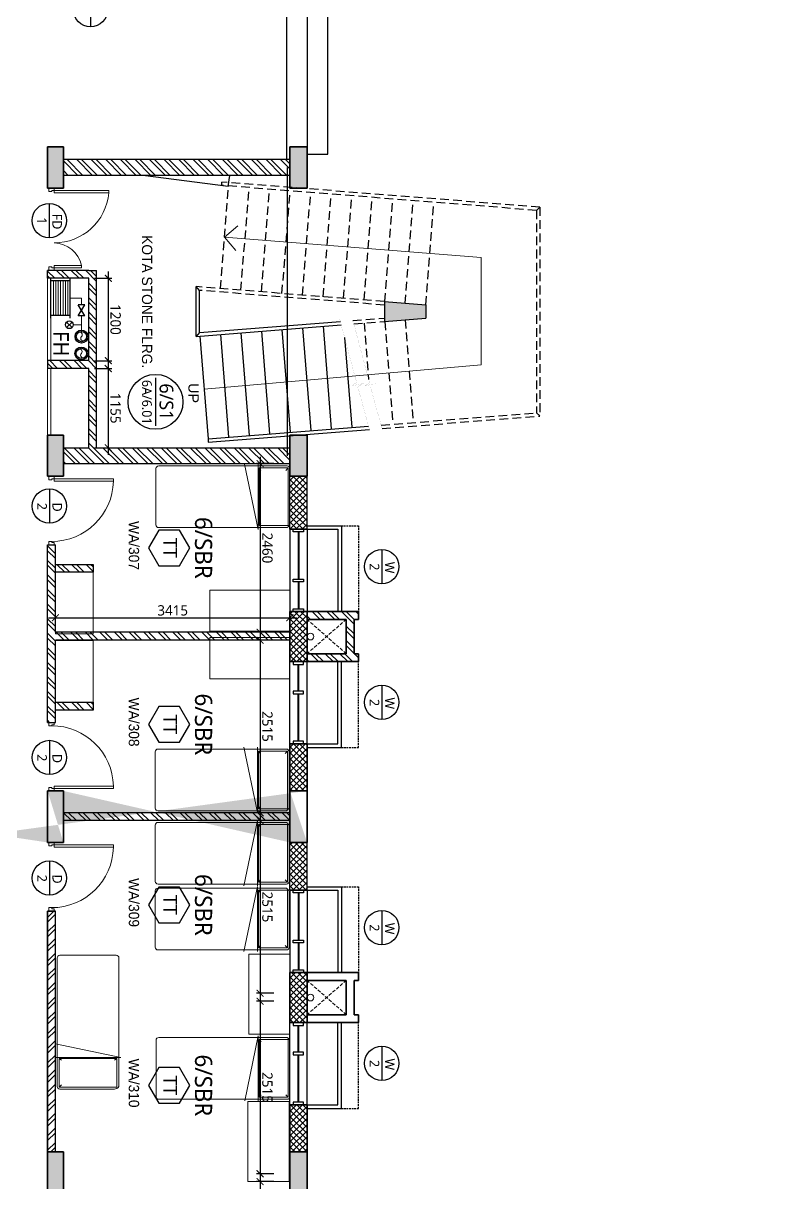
# Model space of a CAD drawing. Header units: millimetres. Extents: x -1127141 to 1597693, y -1835560 to -399335.
# Drawn here: x 1346928 to 1358036, y -528821 to -511925 of the extents above; entities that cross this region are included whole.
import ezdxf
from ezdxf.enums import TextEntityAlignment as Align

# ---------------------------------------------------------------- set-up
doc = ezdxf.new("R2010")
doc.units = ezdxf.units.MM
doc.header["$MEASUREMENT"] = 0
doc.header["$PDMODE"] = 67
for name, pattern in [('DASHED2', [0.375, 0.25, -0.125]), ('HIDDEN', [0.375, 0.25, -0.125]), ('HIDDEN2', [4.7625, 3.175, -1.5875])]:
    doc.linetypes.add(name, pattern=pattern)
for name, color, linetype in [('A-Anno Tags', 6, 'Continuous'), ('A-Elevation', 4, 'Continuous'), ('A-Steps', 3, 'Continuous'), ('A-Wall Patt', 8, 'Continuous'), ('A-Window', 4, 'Continuous'), ('Anno_Frames', 7, 'Continuous'), ('Anno_Labels', 7, 'Continuous'), ('COLUMN', 5, 'Continuous'), ('S-Conc Patt', 9, 'Continuous')]:
    doc.layers.add(name, color=color, linetype=linetype)
for name, color, linetype, lineweight in [('A-Door', 4, 'Continuous', 9), ('A-Wall Sec', 1, 'Continuous', 30), ('A-WIN', 5, 'Continuous', 25), ('column hatch', 12, 'Continuous', 5), ('E-CABLE TRAY', 32, 'Continuous', 18), ('frntr', 32, 'Continuous', 9), ('rwp', 231, 'Continuous', 5), ('S-Concrete', 40, 'Continuous', 30), ('shaft', 252, 'HIDDEN2', 5), ('STAIR', 3, 'Continuous', 9), ('text', 7, 'Continuous', 9), ('Wall HATCH', 8, 'Continuous', 15)]:
    doc.layers.add(name, color=color, linetype=linetype, lineweight=lineweight)
doc.styles.add('IIITD @ 100', font='trebuc.ttf', dxfattribs={"height": 210})
doc.styles.get("Standard").update_dxf_attribs({"font": 'trebuc.ttf'})
doc.dimstyles.new('IIITD_WD_M @ 100', dxfattribs={"dimscale": 100, "dimtxt": 1.5, "dimasz": 1, "dimexe": 0.5, "dimexo": 0.25, "dimgap": 0.3, "dimtad": 1, "dimdec": 0, "dimrnd": 5, "dimzin": 0, "dimdsep": 46, "dimtxsty": 'Standard', "dimblk": 'ARCHTICK', "dimcen": 0.2, "dimdle": 1, "dimclrd": 256, "dimclre": 256, "dimadec": 0, "dimazin": 0, "dimtfac": 1, "dimtdec": 0, "dimtofl": 0, "dimtmove": 0, "dimatfit": 0, "dimfxl": 2, "dimfxlon": 1, "dimtolj": 1, "dimtzin": 0, "dimlwd": -1, "dimlwe": -1, "dimarcsym": 0})
pattern_1 = [(315, (1445308.53, 119140.81), (106.066017, 106.066017), []), (315, (1445308.53, 119070.1), (106.066017, 106.066017), [])]
pattern_2 = [(315, (1445308.53, 119140.81), (44.194174, 44.194174), []), (45, (1445308.53, 119140.81), (-44.194174, 44.194174), [])]

# ---------------------------------------------------------------- blocks, each defined once
blk = doc.blocks.new('Col Hostel Boys')
at = {"layer": 'S-Conc Patt'}
h = blk.add_hatch(color=256, dxfattribs=at)
h.paths.add_polyline_path([(288406, -75967), (288856, -75967), (288856, -76217), (288406, -76217)])
h.paths.add_polyline_path([(288406, -75667), (288856, -75667), (288856, -75917), (288406, -75917)])
h.paths.add_polyline_path([(306515, -68895), (307251, -68752), (307298, -68997), (306562, -69140)])
h.paths.add_polyline_path([(290847, -72197), (290799, -71951), (291820, -71753), (291868, -71998)])
h.paths.add_polyline_path([(303510, -69735), (303462, -69490), (304483, -69291), (304531, -69537)])
h.paths.add_polyline_path([(300344, -70351), (300296, -70105), (301317, -69907), (301365, -70152)])
h.paths.add_polyline_path([(297178, -70966), (297131, -70721), (298152, -70522), (298199, -70768)])
h.paths.add_polyline_path([(294013, -71581), (293965, -71336), (294986, -71137), (295033, -71383)])
h.paths.add_polyline_path([(301924, -61578), (301877, -61333), (302897, -61134), (302945, -61380)])
h.paths.add_polyline_path([(298759, -62193), (298711, -61948), (299732, -61750), (299779, -61995)])
h.paths.add_polyline_path([(295592, -62807), (295545, -62561), (296566, -62363), (296613, -62608)])
h.paths.add_polyline_path([(286095, -64653), (286047, -64407), (287068, -64209), (287116, -64454)])
h.paths.add_polyline_path([(289261, -64038), (289213, -63792), (290234, -63594), (290282, -63839)])
h.paths.add_polyline_path([(292427, -63422), (292379, -63177), (293400, -62978), (293448, -63224)])
h.paths.add_polyline_path([(300549, -66714), (300593, -66940), (299857, -67083), (299813, -66857)])
h.paths.add_polyline_path([(300219, -65017), (300263, -65242), (299527, -65385), (299483, -65160)])
h.paths.add_polyline_path([(294217, -67945), (294261, -68171), (293525, -68314), (293481, -68088)])
h.paths.add_polyline_path([(293887, -66247), (293931, -66473), (293195, -66616), (293151, -66390)])
h.paths.add_polyline_path([(287865, -69180), (287909, -69405), (287173, -69549), (287129, -69323)])
h.paths.add_polyline_path([(287535, -67482), (287579, -67708), (286843, -67851), (286799, -67625)])
h.paths.add_polyline_path([(310825, -66438), (310682, -65702), (310927, -65654), (311071, -66390)])
h.paths.add_polyline_path([(283908, -75917), (283158, -75917), (283158, -75667), (283908, -75667)])
h.paths.add_polyline_path([(280813, -75917), (280063, -75917), (280063, -75667), (280813, -75667)])
h.paths.add_polyline_path([(277778, -75917), (277028, -75917), (277028, -75667), (277778, -75667)])
h.paths.add_polyline_path([(306738, -65512), (306149, -65626), (306193, -65852), (306782, -65738)])
h.paths.add_polyline_path([(310231, -63380), (310088, -62644), (310333, -62597), (310476, -63333)])
h.paths.add_polyline_path([(309492, -59577), (309348, -58841), (309594, -58793), (309737, -59530)])
h.paths.add_polyline_path([(305137, -59660), (305579, -59574), (305623, -59800), (305181, -59885)])
h.paths.add_polyline_path([(305728, -62122), (305642, -61680), (305868, -61636), (305953, -62078)])
h.paths.add_polyline_path([(307471, -59664), (307385, -59223), (307611, -59179), (307697, -59621)])
h.paths.add_polyline_path([(308253, -63688), (308167, -63247), (308393, -63203), (308479, -63645)])
h.paths.add_polyline_path([(308073, -61554), (307631, -61640), (307587, -61414), (308029, -61328)])
h.paths.add_polyline_path([(306254, -63622), (306340, -64064), (306114, -64108), (306028, -63666)])
h.paths.add_polyline_path([(281757, -62758), (281021, -62901), (280973, -62655), (281709, -62512)])
h.paths.add_polyline_path([(283927, -68418), (283813, -67829), (284038, -67785), (284153, -68374)])
h.paths.add_polyline_path([(283226, -70316), (282490, -70459), (282446, -70234), (283183, -70090)])
h.paths.add_polyline_path([(283807, -63867), (283070, -64010), (283023, -63765), (283759, -63622)])
h.paths.add_polyline_path([(289544, -77987), (289544, -78196), (289656, -78385), (289562, -78465), (289473, -78538), (289314, -78287), (289314, -77987)])
h.paths.add_polyline_path([(282843, -76217), (282243, -76217), (282243, -75967), (282843, -75967)])
h.paths.add_polyline_path([(277778, -76217), (277028, -76217), (277028, -75967), (277778, -75967)])
h.paths.add_polyline_path([(285498, -75967), (286098, -75967), (286098, -76217), (285498, -76217)])
h.paths.add_polyline_path([(280813, -76217), (280063, -76217), (280063, -75967), (280813, -75967)])
h.paths.add_polyline_path([(282896, -68618), (282160, -68761), (282112, -68516), (282849, -68373)])
h.paths.add_polyline_path([(283905, -73806), (283169, -73949), (283121, -73704), (283857, -73561)])
h.paths.add_polyline_path([(283524, -62414), (282788, -62557), (282740, -62312), (283476, -62169)])
h.paths.add_polyline_path([(278215, -63446), (277479, -63589), (277431, -63344), (278167, -63201)])
h.paths.add_polyline_path([(279358, -69306), (278621, -69449), (278574, -69204), (279310, -69061)])
h.paths.add_polyline_path([(288587, -72896), (287777, -73053), (287730, -72808), (288540, -72650)])
h.paths.add_polyline_path([(277278, -69455), (277278, -70103), (277028, -70103), (277028, -69503)])
h.paths.add_polyline_path([(299093, -103107), (298343, -103107), (298343, -102857), (299093, -102857)])
h.paths.add_polyline_path([(299093, -97827), (298343, -97827), (298343, -97597), (299093, -97597)])
h.paths.add_polyline_path([(299093, -94297), (298343, -94297), (298343, -94047), (299093, -94047)])
h.paths.add_polyline_path([(299093, -99557), (298343, -99557), (298343, -99327), (299093, -99327)])
h.paths.add_polyline_path([(293833, -103107), (293083, -103107), (293083, -102857), (293833, -102857)])
h.paths.add_polyline_path([(293833, -97827), (293083, -97827), (293083, -97597), (293833, -97597)])
h.paths.add_polyline_path([(293833, -94297), (293083, -94297), (293083, -94047), (293833, -94047)])
h.paths.add_polyline_path([(293833, -99557), (293083, -99557), (293083, -99327), (293833, -99327)])
h.paths.add_polyline_path([(288573, -97827), (287823, -97827), (287823, -97597), (288573, -97597)])
h.paths.add_polyline_path([(283728, -92027), (282978, -92027), (282978, -92277), (283728, -92277)])
h.paths.add_polyline_path([(280063, -92027), (280813, -92027), (280813, -92277), (280063, -92277)])
h.paths.add_polyline_path([(277028, -92027), (277778, -92027), (277778, -92277), (277028, -92277)])
h.paths.add_polyline_path([(308478, -94297), (307878, -94297), (307878, -94047), (308478, -94047)])
h.paths.add_polyline_path([(283803, -94047), (283053, -94047), (283053, -94297), (283803, -94297)])
h.paths.add_polyline_path([(288573, -94297), (287823, -94297), (287823, -94047), (288573, -94047)])
h.paths.add_polyline_path([(304278, -94297), (303678, -94297), (303678, -94047), (304278, -94047)])
h.paths.add_polyline_path([(307878, -97597), (308478, -97597), (308478, -97827), (307878, -97827)])
h.paths.add_polyline_path([(304278, -97827), (303678, -97827), (303678, -97597), (304278, -97597)])
h.paths.add_polyline_path([(285603, -104067), (284853, -104067), (284853, -103817), (285603, -103817)])
h.paths.add_polyline_path([(277278, -99577), (277278, -98827), (277028, -98827), (277028, -99577)])
h.paths.add_polyline_path([(280198, -99577), (279448, -99577), (279448, -99327), (280198, -99327)])
h.paths.add_polyline_path([(285603, -105547), (284853, -105547), (284853, -105297), (285603, -105297)])
h.paths.add_polyline_path([(283803, -105547), (283053, -105547), (283053, -105297), (283803, -105297)])
h.paths.add_polyline_path([(283803, -99577), (283053, -99577), (283053, -99327), (283803, -99327)])
h.paths.add_polyline_path([(283803, -97827), (283053, -97827), (283053, -97597), (283803, -97597)])
h.paths.add_polyline_path([(284853, -99927), (284853, -99327), (285083, -99327), (285083, -99927)])
h.paths.add_polyline_path([(306043, -99777), (306043, -99327), (306273, -99327), (306273, -99777)])
h.paths.add_polyline_path([(303758, -99327), (304208, -99327), (304208, -99557), (303758, -99557)])
h.paths.add_polyline_path([(306043, -103817), (306043, -103367), (306273, -103367), (306273, -103817)])
h.paths.add_polyline_path([(303863, -103817), (303863, -103367), (304093, -103367), (304093, -103817)])
h.paths.add_polyline_path([(306273, -101687), (305823, -101687), (305823, -101457), (306273, -101457)])
h.paths.add_polyline_path([(303863, -101797), (303863, -101347), (304093, -101347), (304093, -101797)])
h.paths.add_polyline_path([(308063, -99927), (308063, -99327), (308293, -99327), (308293, -99927)])
h.paths.add_polyline_path([(287809, -90239), (287720, -90165), (287517, -90386), (287517, -90686), (287747, -90686), (287747, -90477), (287893, -90318)])
h.paths.add_polyline_path([(288313, -104067), (288313, -103317), (288063, -103317), (288063, -104067)])
h.paths.add_polyline_path([(308043, -103817), (308043, -103217), (308293, -103217), (308293, -103817)])
h.paths.add_polyline_path([(277028, -91727), (277778, -91727), (277778, -91977), (277028, -91977)])
h.paths.add_polyline_path([(286098, -91977), (285498, -91977), (285498, -91727), (286098, -91727)])
h.paths.add_polyline_path([(282243, -81227), (282843, -81227), (282843, -81457), (282243, -81457)])
h.paths.add_polyline_path([(282843, -91977), (282243, -91977), (282243, -91727), (282843, -91727)])
h.paths.add_polyline_path([(282243, -86487), (282843, -86487), (282843, -86717), (282243, -86717)])
h.paths.add_polyline_path([(280813, -81457), (280213, -81457), (280213, -81227), (280813, -81227)])
h.paths.add_polyline_path([(280813, -86717), (280213, -86717), (280213, -86487), (280813, -86487)])
h.paths.add_polyline_path([(280063, -91727), (280813, -91727), (280813, -91977), (280063, -91977)])
h.paths.add_polyline_path([(280198, -105547), (279448, -105547), (279448, -105297), (280198, -105297)])
h.paths.add_polyline_path([(277278, -81042), (277278, -81642), (277028, -81642), (277028, -81042)])
h.paths.add_polyline_path([(277278, -86302), (277278, -86903), (277028, -86903), (277028, -86302)])
h.paths.add_polyline_path([(286098, -81042), (286098, -81642), (285848, -81642), (285848, -81042)])
h.paths.add_polyline_path([(286098, -86302), (286098, -86902), (285848, -86902), (285848, -86302)])
h.paths.add_polyline_path([(288293, -99327), (288293, -100077), (288063, -100077), (288063, -99327)])
edge = h.paths.add_edge_path()
edge.add_line((313813, -103107), (313063, -103107))
edge.add_line((313063, -102857), (313813, -102857))
edge.add_line((313063, -103107), (313063, -102857))
edge.add_line((313813, -97827), (313063, -97827))
edge.add_line((313063, -97597), (313813, -97597))
edge.add_line((313063, -97827), (313063, -97597))
edge.add_line((313813, -94297), (313063, -94297))
edge.add_line((313063, -94047), (313813, -94047))
edge.add_line((313063, -94297), (313063, -94047))
edge.add_line((313813, -99557), (313063, -99557))
edge.add_line((313063, -99327), (313813, -99327))
edge.add_line((313063, -99557), (313063, -99327))
h.paths.add_polyline_path([(324333, -97827), (323583, -97827), (323583, -97597), (324333, -97597)])
h.paths.add_polyline_path([(324333, -94297), (323583, -94297), (323583, -94047), (324333, -94047)])
h.paths.add_polyline_path([(324093, -99327), (324093, -100077), (323863, -100077), (323863, -99327)])
h.paths.add_polyline_path([(319073, -103107), (318323, -103107), (318323, -102857), (319073, -102857)])
h.paths.add_polyline_path([(319073, -97827), (318323, -97827), (318323, -97597), (319073, -97597)])
h.paths.add_polyline_path([(319073, -94297), (318323, -94297), (318323, -94047), (319073, -94047)])
h.paths.add_polyline_path([(319073, -99557), (318323, -99557), (318323, -99327), (319073, -99327)])
h.paths.add_polyline_path([(313813, -103107), (313063, -103107), (313063, -102857), (313813, -102857)], flags=17)
h.paths.add_polyline_path([(313813, -97827), (313063, -97827), (313063, -97597), (313813, -97597)], flags=17)
h.paths.add_polyline_path([(313813, -94297), (313063, -94297), (313063, -94047), (313813, -94047)], flags=17)
h.paths.add_polyline_path([(313813, -99557), (313063, -99557), (313063, -99327), (313813, -99327)], flags=17)
h.paths.add_polyline_path([(331498, -104902), (331498, -104302), (331248, -104302), (331248, -104902)])
h.paths.add_polyline_path([(331498, -94297), (330898, -94297), (330898, -94047), (331498, -94047)])
h.paths.add_polyline_path([(327298, -94297), (326698, -94297), (326698, -94047), (327298, -94047)])
h.paths.add_polyline_path([(331498, -97827), (330898, -97827), (330898, -97597), (331498, -97597)])
h.paths.add_polyline_path([(327298, -97827), (326698, -97827), (326698, -97597), (327298, -97597)])
h.paths.add_polyline_path([(331498, -100077), (331498, -99327), (331248, -99327), (331248, -100077)])
h.paths.add_polyline_path([(326548, -104902), (327298, -104902), (327298, -104652), (326548, -104652)])
h.paths.add_polyline_path([(327298, -100077), (327298, -99327), (327068, -99327), (327068, -100077)])
h.paths.add_polyline_path([(323843, -104902), (323843, -104152), (324093, -104152), (324093, -104902)])
at = {"layer": 'S-Concrete', "lineweight": 35}
for p, q in [((303678, -94297), (303678, -94047)), ((303678, -94047), (304278, -94047)), ((304278, -94047), (304278, -94297)), ((307878, -94297), (307878, -94047)), ((307878, -94047), (308478, -94047)), ((308478, -94047), (308478, -94297)), ((313063, -94297), (313063, -94047)), ((313063, -94047), (313813, -94047)), ((313813, -94047), (313813, -94297)), ((318323, -94297), (318323, -94047)), ((318323, -94047), (319073, -94047)), ((304278, -94297), (303678, -94297)), ((308478, -94297), (307878, -94297)), ((313813, -94297), (313063, -94297)), ((319073, -94297), (318323, -94297)), ((303678, -97827), (303678, -97597)), ((303678, -97597), (304278, -97597)), ((304278, -97597), (304278, -97827)), ((307878, -97827), (307878, -97597)), ((307878, -97597), (308478, -97597)), ((308478, -97597), (308478, -97827)), ((313063, -97827), (313063, -97597)), ((313063, -97597), (313813, -97597)), ((313813, -97597), (313813, -97827)), ((318323, -97827), (318323, -97597)), ((318323, -97597), (319073, -97597)), ((304278, -97827), (303678, -97827)), ((308478, -97827), (307878, -97827)), ((313813, -97827), (313063, -97827)), ((319073, -97827), (318323, -97827))]:
    blk.add_line(p, q, dxfattribs=at)
blk = doc.blocks.new('*U29')
at = {"layer": 'A-Anno Tags'}
blk.add_lwpolyline([(-250, 0), (250, 0)], dxfattribs=at)
blk.add_circle((0, 0), 250, dxfattribs=at)
at = {"layer": 'Anno_Frames', "color": 7}
for tag, rotation, p in [('ENTITY', 359.7608, (15, 185)), ('ENTITYNO', 0.1757, (4, -36))]:
    blk.add_attdef(tag, text='', height=140, rotation=rotation, dxfattribs=at).set_placement(p, align=Align.TOP_CENTER)
blk = doc.blocks.new('Door 1200')
at = {"layer": 'A-Door', "color": 5, "lineweight": 18}
for p, q in [((524084, 16182), (524084, 16132)), ((524084, 16182), (524159, 16182)), ((524084, 16132), (524124, 16132)), ((524124, 16147), (524124, 16132)), ((524159, 16147), (524124, 16147)), ((524159, 16182), (524159, 16147)), ((524159, 16147), (524557, 16147)), ((524159, 16112), (524159, 16147)), ((524159, 16112), (524557, 16112)), ((524557, 16147), (524557, 16112)), ((524159, 15052), (524159, 15017)), ((524159, 15052), (524958, 15052)), ((524958, 15017), (524958, 15052)), ((524084, 15032), (524124, 15032)), ((524084, 14982), (524084, 15032)), ((524084, 14982), (524159, 14982)), ((524124, 15017), (524124, 15032)), ((524159, 15017), (524124, 15017)), ((524159, 14982), (524159, 15017)), ((524159, 15017), (524958, 15017))]:
    blk.add_line(p, q, dxfattribs=at)
at = {"layer": 'A-Door', "lineweight": 18}
for centre, radius, start, end in [((524155, 16193), 411, 270.5695, 348.692), ((524157, 14978), 804, 5.3147, 89.8716)]:
    blk.add_arc(centre, radius, start, end, dxfattribs=at)
blk = doc.blocks.new('f h')
at = {"layer": 'A-WIN'}
for p, q in [((1011088, -78536), (1011088, -79120)), ((1011368, -78536), (1011368, -79120)), ((1010874, -78570), (1010972, -78570)), ((1010874, -78570), (1010972, -78734)), ((1010972, -78570), (1010874, -78734)), ((1010874, -78734), (1010972, -78734)), ((1011088, -78575), (1011368, -78575)), ((1011088, -79081), (1011368, -79081))]:
    blk.add_line(p, q, dxfattribs=at)
at = {"layer": 'A-WIN', "ltscale": 50}
for centre, radius in [((1010925, -78023), 93.8), ((1010925, -78023), 75), ((1010924, -78269), 93.8), ((1010924, -78269), 75)]:
    blk.add_circle(centre, radius, dxfattribs=at)
at = {"layer": 'A-WIN'}
blk.add_circle((1011100, -78441), 56.6, dxfattribs=at)
at = {"layer": 'Wall HATCH'}
for p, q in [((1010923, -78570), (1010923, -78344)), ((1010923, -78441), (1011044, -78441)), ((1011140, -78401), (1011060, -78481)), ((1011140, -78481), (1011060, -78401)), ((1010923, -78828), (1010923, -78734)), ((1011123, -78575), (1011123, -79081)), ((1011158, -78575), (1011158, -79081)), ((1011193, -78575), (1011193, -79081)), ((1011228, -78575), (1011228, -79081)), ((1011263, -78575), (1011263, -79081)), ((1011298, -78575), (1011298, -79081)), ((1011333, -78575), (1011333, -79081)), ((1011088, -78828), (1010923, -78828))]:
    blk.add_line(p, q, dxfattribs=at)
at = {"layer": 'Wall HATCH', "ltscale": 50}
for centre in [(1010899, -77997), (1010897, -78242)]:
    blk.add_arc(centre, 37.5, 314.6267, 134.6267, dxfattribs=at)
at = {"layer": 'Wall HATCH'}
for centre in [(1010952, -78050), (1010950, -78296)]:
    blk.add_arc(centre, 37.5, 134.6267, 314.6267, dxfattribs=at)
blk = doc.blocks.new('Starting Stair HOSTEL out')
at = {"layer": 'S-Conc Patt', "linetype": 'Continuous'}
blk.add_hatch(color=256, dxfattribs=at).paths.add_polyline_path([(926419, 139403), (926223, 139403), (926176, 138803), (926466, 138803)])
at = {"layer": 'A-Elevation', "linetype": 'HIDDEN2', "ltscale": 40}
for p, q in [((924800, 141067), (924433, 136435)), ((924847, 141017), (924483, 136431)), ((924800, 141067), (927843, 141067)), ((924847, 141017), (924800, 141067)), ((924847, 141017), (927797, 141017)), ((927797, 141017), (927842, 141067)), ((927975, 138753), (927797, 141017)), ((928024, 138766), (927843, 141067)), ((926176, 138803), (925958, 136059)), ((926226, 138803), (926012, 136109)), ((926452, 138342), (926416, 138803)), ((926501, 138355), (926466, 138803)), ((924483, 136431), (924433, 136435))]:
    blk.add_line(p, q, dxfattribs=at)
at = {"layer": 'A-Elevation'}
for p, q in [((928173, 136232), (927989, 138570)), ((928223, 136236), (928038, 138584)), ((926628, 136109), (926467, 138160)), ((926682, 136059), (926516, 138173)), ((928173, 136232), (928223, 136236)), ((926012, 136109), (925958, 136059)), ((926682, 136059), (925958, 136059)), ((926628, 136109), (926012, 136109)), ((926628, 136109), (926682, 136059))]:
    blk.add_line(p, q, dxfattribs=at)
at = {"layer": 'A-Steps', "linetype": 'DASHED2', "ltscale": 500}
for p, q in [((926223, 139403), (924728, 139521)), ((926200, 139104), (924704, 139222)), ((926441, 139104), (927936, 139222)), ((926176, 138805), (924681, 138923)), ((926465, 138805), (927960, 138923)), ((926152, 138506), (924657, 138624)), ((926488, 138506), (927312, 138571)), ((926128, 138207), (924633, 138325)), ((926105, 137908), (924609, 138026)), ((926081, 137609), (924586, 137727)), ((926057, 137309), (924562, 137428)), ((926034, 137010), (924538, 137129)), ((926010, 136711), (924515, 136830)), ((925986, 136412), (924491, 136531))]:
    blk.add_line(p, q, dxfattribs=at)
at = {"layer": 'A-Steps'}
for p, q in [((926698, 138221), (928007, 138325)), ((926536, 137908), (928031, 138026)), ((926560, 137609), (928055, 137727)), ((926583, 137309), (928079, 137428)), ((926607, 137010), (928102, 137129)), ((926631, 136711), (928126, 136830)), ((926654, 136412), (928150, 136531)), ((926678, 136113), (928173, 136232))]:
    blk.add_line(p, q, dxfattribs=at)
at = {"layer": 'S-Concrete', "linetype": 'Continuous'}
for p, q in [((926176, 138803), (926223, 139403)), ((926223, 139403), (926419, 139403)), ((926466, 138803), (926419, 139403)), ((926176, 138803), (926466, 138803))]:
    blk.add_line(p, q, dxfattribs=at)
at = {"layer": 'STAIR', "color": 5, "const_width": 1}
for points in [[(926431, 138337), (927356, 138583), (927405, 138511), (927368, 138681), (927422, 138600), (928058, 138775)], [(926431, 138150), (927356, 138396), (927405, 138325), (927368, 138495), (927422, 138414), (928058, 138589)]]:
    blk.add_lwpolyline(points, dxfattribs=at)
at = {"layer": 'text'}
for p, q in [((925535, 140210), (925239, 136472)), ((927098, 140210), (925535, 140210)), ((927450, 136174), (927098, 140210)), ((925239, 136472), (925073, 136666)), ((925239, 136472), (925433, 136637))]:
    blk.add_line(p, q, dxfattribs=at)
at = {"layer": 'text', "linetype": 'Continuous', "insert": (927363, 136096), "char_height": 150, "width": 495.15, "attachment_point": 1}
blk.add_mtext('{\\fArial|b0|i0|c0|p34;UP}', dxfattribs=at)
blk = doc.blocks.new('ABL_Door_S - 1000 x 2100-11-3 Second Floor Lvl')
at = {"layer": 'A-Door', "color": 5}
for p, q in [((-500, 38), (-450, 38)), ((-500, -38), (-500, 38)), ((-450, 38), (-450, -3)), ((450, 38), (450, -3)), ((500, 38), (450, 38)), ((500, -38), (500, 38)), ((-500, -38), (-465, -38)), ((-465, -3), (-450, -3)), ((-465, -38), (-465, -3)), ((-430, -38), (-465, -38)), ((465, -3), (450, -3)), ((465, -38), (465, -3)), ((500, -38), (465, -38))]:
    blk.add_line(p, q, dxfattribs=at)
at = {"layer": 'A-Door', "color": 5, "lineweight": 18}
for p, q in [((-465, -38), (-465, -903)), ((-430, -38), (-430, -903)), ((-430, -903), (-465, -903))]:
    blk.add_line(p, q, dxfattribs=at)
at = {"layer": 'A-Door'}
blk.add_arc((-450, -2), 900, 271.2981, 359.9894, dxfattribs=at)
blk = doc.blocks.new('Room Tag with Finish')
blk.add_lwpolyline([(0, 0), (-2.6, -1.5), (-2.6, -4.5), (0, -6), (2.6, -4.5), (2.6, -1.5)], close=True)
at = {"layer": 'Anno_Frames'}
blk.add_attdef('ROOM_NAME', text='', height=2.5, dxfattribs=at).set_placement((0, 0), align=Align.BOTTOM_CENTER)
blk.add_attdef('FF', text='', height=2, dxfattribs=at).set_placement((0, -1.85), align=Align.TOP_CENTER)
blk = doc.blocks.new('W 1200')
at = {"layer": 'A-Window', "linetype": 'HIDDEN', "ltscale": 100}
for p, q in [((552588, 7900), (552588, 9150)), ((552838, 7900), (552588, 7900))]:
    blk.add_line(p, q, dxfattribs=at)
at = {"layer": 'A-Window', "color": 2, "lineweight": 40}
for p, q in [((553463, 8720), (553463, 9110)), ((553463, 7990), (553463, 8680))]:
    blk.add_line(p, q, dxfattribs=at)
at = {"layer": 'A-Window', "color": 5}
for points in [[(553338, 7900), (552838, 7900), (552838, 9150)], [(553338, 7950), (552888, 7950), (552888, 9150)]]:
    blk.add_lwpolyline(points, dxfattribs=at)
at = {"layer": 'A-Window'}
for points in [[(553338, 7950), (553338, 9150)], [(553588, 7950), (553588, 9150)], [(553388, 8680), (553388, 8720), (553538, 8720), (553538, 8680), (553388, 8680)]]:
    blk.add_lwpolyline(points, dxfattribs=at)
for points in [[(553388, 9150), (553538, 9150), (553538, 9110), (553388, 9110)], [(553388, 7990), (553538, 7990), (553538, 7950), (553388, 7950)]]:
    blk.add_lwpolyline(points, close=True, dxfattribs=at)
blk = doc.blocks.new('Door Tag')
blk.add_line((-3.5, 0), (3.5, 0))
blk.add_circle((0, 0), 4)
blk.add_attdef('DW_NAME', text='', height=2).set_placement((0, 0), align=Align.BOTTOM_CENTER)
blk.add_attdef('SHEET_NO', text='', height=1.4).set_placement((0.05, -0.54), align=Align.TOP_CENTER)
blk = doc.blocks.new('_ArchTick')
at = {"color": 0, "linetype": 'ByBlock', "const_width": 0.15}
blk.add_lwpolyline([(-0.5, -0.5), (0.5, 0.5)], dxfattribs=at)
blk = doc.blocks.new('*D236')
at = {"layer": 'A-Anno Tags', "transparency": 16777216}
for p, q in [((464570, -164592), (464570, -164842)), ((467027, -164592), (467027, -164842)), ((464470, -164792), (467127, -164792))]:
    blk.add_line(p, q, dxfattribs=at)
at = {"layer": 'Defpoints', "color": 0, "transparency": 16777216}
for p in [(464570, -164358), (467027, -164358), (467027, -164792)]:
    blk.add_point(p, dxfattribs=at)
at = {"layer": 'A-Anno Tags', "transparency": 16777216, "xscale": 100, "yscale": 100, "zscale": 100, "rotation": 180}
blk.add_blockref('_ArchTick', (464570, -164792), dxfattribs=at)
at = {"layer": 'A-Anno Tags', "transparency": 16777216, "xscale": 100, "yscale": 100, "zscale": 100}
blk.add_blockref('_ArchTick', (467027, -164792), dxfattribs=at)
at = {"layer": 'A-Anno Tags', "color": 0, "transparency": 16777216, "insert": (465799, -164686), "char_height": 150, "attachment_point": 5}
blk.add_mtext('\\A1;2460', dxfattribs=at)
blk = doc.blocks.new('*D237')
at = {"layer": 'A-Anno Tags', "transparency": 16777216}
for p, q in [((467142, -164592), (467142, -164842)), ((469657, -164592), (469657, -164842)), ((467042, -164792), (469757, -164792))]:
    blk.add_line(p, q, dxfattribs=at)
at = {"layer": 'Defpoints', "color": 0, "transparency": 16777216}
for p in [(467142, -164358), (469657, -164358), (469657, -164792)]:
    blk.add_point(p, dxfattribs=at)
at = {"layer": 'A-Anno Tags', "transparency": 16777216, "xscale": 100, "yscale": 100, "zscale": 100, "rotation": 180}
blk.add_blockref('_ArchTick', (467142, -164792), dxfattribs=at)
at = {"layer": 'A-Anno Tags', "transparency": 16777216, "xscale": 100, "yscale": 100, "zscale": 100}
blk.add_blockref('_ArchTick', (469657, -164792), dxfattribs=at)
at = {"layer": 'A-Anno Tags', "color": 0, "transparency": 16777216, "insert": (468400, -164686), "char_height": 150, "attachment_point": 5}
blk.add_mtext('\\A1;2515', dxfattribs=at)
blk = doc.blocks.new('*D238')
at = {"layer": 'A-Anno Tags', "transparency": 16777216}
for p, q in [((469772, -164592), (469772, -164842)), ((472287, -164592), (472287, -164842)), ((469672, -164792), (472387, -164792))]:
    blk.add_line(p, q, dxfattribs=at)
at = {"layer": 'Defpoints', "color": 0, "transparency": 16777216}
for p in [(469772, -164358), (472287, -164358), (472287, -164792)]:
    blk.add_point(p, dxfattribs=at)
at = {"layer": 'A-Anno Tags', "transparency": 16777216, "xscale": 100, "yscale": 100, "zscale": 100, "rotation": 180}
blk.add_blockref('_ArchTick', (469772, -164792), dxfattribs=at)
at = {"layer": 'A-Anno Tags', "transparency": 16777216, "xscale": 100, "yscale": 100, "zscale": 100}
blk.add_blockref('_ArchTick', (472287, -164792), dxfattribs=at)
at = {"layer": 'A-Anno Tags', "color": 0, "transparency": 16777216, "insert": (471030, -164686), "char_height": 150, "attachment_point": 5}
blk.add_mtext('\\A1;2515', dxfattribs=at)
blk = doc.blocks.new('*D239')
at = {"layer": 'A-Anno Tags', "transparency": 16777216}
for p, q in [((472402, -164592), (472402, -164842)), ((474917, -164592), (474917, -164842)), ((472302, -164792), (475017, -164792))]:
    blk.add_line(p, q, dxfattribs=at)
at = {"layer": 'Defpoints', "color": 0, "transparency": 16777216}
for p in [(472402, -164358), (474917, -164358), (474917, -164792)]:
    blk.add_point(p, dxfattribs=at)
at = {"layer": 'A-Anno Tags', "transparency": 16777216, "xscale": 100, "yscale": 100, "zscale": 100, "rotation": 180}
blk.add_blockref('_ArchTick', (472402, -164792), dxfattribs=at)
at = {"layer": 'A-Anno Tags', "transparency": 16777216, "xscale": 100, "yscale": 100, "zscale": 100}
blk.add_blockref('_ArchTick', (474917, -164792), dxfattribs=at)
at = {"layer": 'A-Anno Tags', "color": 0, "transparency": 16777216, "insert": (473660, -164686), "char_height": 150, "attachment_point": 5}
blk.add_mtext('\\A1;2515', dxfattribs=at)
blk = doc.blocks.new('*D240')
at = {"layer": 'A-Anno Tags', "transparency": 16777216}
for p, q in [((475032, -164592), (475032, -164842)), ((477547, -164592), (477547, -164842)), ((474932, -164792), (477647, -164792))]:
    blk.add_line(p, q, dxfattribs=at)
at = {"layer": 'Defpoints', "color": 0, "transparency": 16777216}
for p in [(475032, -164358), (477547, -164358), (477547, -164792)]:
    blk.add_point(p, dxfattribs=at)
at = {"layer": 'A-Anno Tags', "transparency": 16777216, "xscale": 100, "yscale": 100, "zscale": 100, "rotation": 180}
blk.add_blockref('_ArchTick', (475032, -164792), dxfattribs=at)
at = {"layer": 'A-Anno Tags', "transparency": 16777216, "xscale": 100, "yscale": 100, "zscale": 100}
blk.add_blockref('_ArchTick', (477547, -164792), dxfattribs=at)
at = {"layer": 'A-Anno Tags', "color": 0, "transparency": 16777216, "insert": (476290, -164686), "char_height": 150, "attachment_point": 5}
blk.add_mtext('\\A1;2515', dxfattribs=at)
blk = doc.blocks.new('*D242')
at = {"layer": 'A-Anno Tags', "transparency": 16777216}
for p, q in [((467002, -164358), (466765, -164358)), ((466815, -167873), (466815, -164258)), ((467002, -167773), (466765, -167773))]:
    blk.add_line(p, q, dxfattribs=at)
at = {"layer": 'Defpoints', "color": 0, "transparency": 16777216}
for p in [(466815, -164358), (467027, -164358), (467027, -167773)]:
    blk.add_point(p, dxfattribs=at)
at = {"layer": 'A-Anno Tags', "transparency": 16777216, "xscale": 100, "yscale": 100, "zscale": 100}
for p, rotation in [((466815, -164358), 89.99999999999999), ((466815, -167773), 270)]:
    blk.add_blockref('_ArchTick', p, dxfattribs=dict(at, rotation=rotation))
at = {"layer": 'A-Anno Tags', "color": 0, "transparency": 16777216, "insert": (466709, -166065), "char_height": 150, "attachment_point": 5, "rotation": 90}
blk.add_mtext('\\A1;3415', dxfattribs=at)
blk = doc.blocks.new('*D243')
at = {"layer": 'A-Anno Tags', "transparency": 16777216}
for p, q in [((461770, -167003), (463170, -167003)), ((461870, -167203), (461870, -166953)), ((463070, -167203), (463070, -166953))]:
    blk.add_line(p, q, dxfattribs=at)
at = {"layer": 'Defpoints', "color": 0, "transparency": 16777216}
for p in [(463070, -167003), (461870, -167288), (463070, -167288)]:
    blk.add_point(p, dxfattribs=at)
at = {"layer": 'A-Anno Tags', "transparency": 16777216, "xscale": 100, "yscale": 100, "zscale": 100, "rotation": 180}
blk.add_blockref('_ArchTick', (461870, -167003), dxfattribs=at)
at = {"layer": 'A-Anno Tags', "transparency": 16777216, "xscale": 100, "yscale": 100, "zscale": 100}
blk.add_blockref('_ArchTick', (463070, -167003), dxfattribs=at)
at = {"layer": 'A-Anno Tags', "color": 0, "transparency": 16777216, "insert": (462470, -166897), "char_height": 150, "attachment_point": 5}
blk.add_mtext('\\A1;1200', dxfattribs=at)
blk = doc.blocks.new('*D244')
at = {"layer": 'A-Anno Tags', "transparency": 16777216}
for p, q in [((463085, -167003), (464440, -167003)), ((463185, -167203), (463185, -166953)), ((464340, -167203), (464340, -166953))]:
    blk.add_line(p, q, dxfattribs=at)
at = {"layer": 'Defpoints', "color": 0, "transparency": 16777216}
for p in [(464340, -167003), (463185, -167288), (464340, -167288)]:
    blk.add_point(p, dxfattribs=at)
at = {"layer": 'A-Anno Tags', "transparency": 16777216, "xscale": 100, "yscale": 100, "zscale": 100, "rotation": 180}
blk.add_blockref('_ArchTick', (463185, -167003), dxfattribs=at)
at = {"layer": 'A-Anno Tags', "transparency": 16777216, "xscale": 100, "yscale": 100, "zscale": 100}
blk.add_blockref('_ArchTick', (464340, -167003), dxfattribs=at)
at = {"layer": 'A-Anno Tags', "color": 0, "transparency": 16777216, "insert": (463762, -166897), "char_height": 150, "attachment_point": 5}
blk.add_mtext('\\A1;1155', dxfattribs=at)
blk = doc.blocks.new('bed')
at = {"layer": 'frntr'}
for p, q in [((268673, -306927), (268673, -308179)), ((269533, -306887), (268713, -306887)), ((269573, -308377), (269573, -306927)), ((269598, -308377), (268648, -308179)), ((268673, -308179), (268673, -308377)), ((268648, -308377), (269448, -308377)), ((268673, -308377), (268673, -308797)), ((269543, -308391), (268703, -308391)), ((268703, -308391), (268703, -308811)), ((268703, -308391), (268738, -308417)), ((269598, -308377), (269448, -308377)), ((269543, -308391), (269508, -308417)), ((269543, -308811), (269543, -308391)), ((269573, -308797), (269573, -308377)), ((268703, -308811), (268738, -308777)), ((268703, -308811), (269543, -308811)), ((268713, -308837), (269510, -308837))]:
    blk.add_line(p, q, dxfattribs=at)
for centre, radius, start, end in [((268713, -306927), 40, 90, 180), ((269533, -306927), 40, 0, 90), ((268713, -308797), 40, 180, 270), ((269506, -308762), 75.2, 267.3338, 332.1559)]:
    blk.add_arc(centre, radius, start, end, dxfattribs=at)
blk = doc.blocks.new('wardrobe')
at = {"layer": 'frntr'}
for p, q in [((266249, -309334), (266799, -309334)), ((266249, -310234), (266249, -309334)), ((266799, -310234), (266799, -309334)), ((266799, -309334), (266799, -310234)), ((266799, -310234), (266249, -310234))]:
    blk.add_line(p, q, dxfattribs=at)
blk = doc.blocks.new('table')
at = {"layer": 'frntr'}
for p, q in [((268968, -309087), (269568, -309087)), ((268968, -309087), (268968, -310253)), ((269568, -310255), (269568, -309087)), ((268968, -310253), (269568, -310253))]:
    blk.add_line(p, q, dxfattribs=at)
blk = doc.blocks.new('aaa')
at = {"layer": 'frntr', "rotation": 90}
blk.add_blockref('wardrobe', (-40627, -573636), dxfattribs=at)
at = {"layer": 'frntr'}
for name, p in [('bed', (-1515, -1414)), ('table', (0, 0))]:
    blk.add_blockref(name, p, dxfattribs=at)
blk = doc.blocks.new('bbbb')
at = {"layer": 'frntr', "rotation": 90}
blk.add_blockref('wardrobe', (-39613, -573636), dxfattribs=at)
at = {"layer": 'frntr'}
for name, p in [('bed', (2630, -1404)), ('table', (710, 0))]:
    blk.add_blockref(name, p, dxfattribs=at)
blk = doc.blocks.new('half leg')
at = {"layer": 'A-Anno Tags'}
for base, p1, p2, picture, middle in [((467027.29351, -164792.37371), (464569.7935, -164357.69008), (467027.29351, -164357.69008), '*D236', (465798.5435, -164685.80805)), ((469657.3, -164792.4), (467142.3, -164357.7), (469657.3, -164357.7), '*D237', (468399.8, -164686.1)), ((472287.3, -164792.4), (469772.3, -164357.7), (472287.3, -164357.7), '*D238', (471029.8, -164686.1)), ((474917.3, -164792.4), (472402.3, -164357.7), (474917.3, -164357.7), '*D239', (473659.8, -164686.1)), ((477547.3, -164792.4), (475032.3, -164357.7), (477547.3, -164357.7), '*D240', (476289.8, -164686.1)), ((463069.8, -167003.4), (461869.8, -167287.6), (463069.8, -167287.6), '*D243', (462469.8, -166897.1)), ((464339.8, -167003.4), (463184.8, -167287.6), (464339.8, -167287.6), '*D244', (463762.3, -166897.4))]:
    dim = blk.add_linear_dim(base=base, p1=p1, p2=p2, dimstyle='IIITD_WD_M @ 100', dxfattribs=at)
    dim.commit()
    dim.dimension.update_dxf_attribs({"geometry": picture, "text_midpoint": middle})
dim = blk.add_linear_dim(base=(466815.1, -164357.7), p1=(467027.3, -167772.6), p2=(467027.3, -164357.7), angle=90, dimstyle='IIITD_WD_M @ 100', dxfattribs=at)
dim.commit()
dim.dimension.update_dxf_attribs({"geometry": '*D242', "text_midpoint": (466708.7, -166065.1)})

msp = doc.modelspace()

# ---------------------------------------------------------------- hatches: boundary and pattern name
at = {"layer": 'A-Wall Patt'}
h = msp.add_hatch(dxfattribs=at)
h.set_pattern_fill('ANSI32', color=256, scale=400, style=0)
h.set_pattern_definition(pattern_1)
h.paths.add_polyline_path([(1350812.6, -514141.7), (1350812.6, -513911.7), (1347512.6, -513911.7), (1347512.6, -514141.7)])
h = msp.add_hatch(dxfattribs=at)
h.set_pattern_fill('ANSI32', color=256, scale=400, style=0)
h.set_pattern_definition(pattern_1)
h.paths.add_polyline_path([(1347997.6, -518111.7), (1347997.6, -515526.7), (1347882.6, -515526.7), (1347282.6, -515526.7), (1347282.6, -515641.7), (1347882.6, -515641.7), (1347882.6, -516841.7), (1347282.6, -516841.7), (1347282.6, -516956.7), (1347882.6, -516956.7), (1347882.6, -518111.7)])
h.paths.add_polyline_path([(1350812.6, -518341.7), (1350812.6, -518111.7), (1347512.6, -518111.7), (1347512.6, -518341.7)])
h.paths.add_polyline_path([(1350812.5, -518526.7), (1350812.6, -518526.7), (1350812.6, -518456.7), (1350812.5, -518456.7)])
h = msp.add_hatch(dxfattribs=at)
h.set_pattern_fill('ANSI32', color=256, scale=400, style=0)
h.set_pattern_definition([(315, (1445109.93, -290048.31), (106.06602, 106.06602), []), (315, (1445109.93, -290119.02), (106.06602, 106.06602), [])])
h.paths.add_polyline_path([(1350812.5, -518341.7), (1350812.5, -518456.7), (1350812.6, -518456.7), (1350812.6, -518341.7)])
h.paths.add_polyline_path([(1350812.5, -523256.7), (1350812.5, -523429.2), (1350812.6, -523429.2), (1350812.6, -523256.7)])
h.paths.add_polyline_path([(1351632.5, -520611.7), (1351632.5, -521111.7), (1351062.5, -521111.7), (1351062.5, -520611.7)], flags=16)
h.paths.add_polyline_path([(1347282.6, -522111.7), (1347397.6, -522111.7), (1347397.6, -519526.7), (1347282.6, -519526.7)])
h.paths.add_polyline_path([(1350812.5, -520914.2), (1350812.5, -520799.2), (1347397.6, -520799.2), (1347397.6, -520914.2)])
h.paths.add_polyline_path([(1351062.5, -520496.7), (1351062.5, -521226.7), (1351812.5, -521226.7), (1351812.5, -521111.7), (1351747.5, -521111.7), (1351747.5, -520611.7), (1351812.5, -520611.7), (1351812.5, -520496.7)])
h = msp.add_hatch(dxfattribs=at)
h.set_pattern_fill('ANSI37', color=256, scale=500, style=0)
h.set_pattern_definition(pattern_2)
h.paths.add_polyline_path([(1351062.5, -519296.7), (1351062.6, -518526.7), (1350812.6, -518526.7), (1350812.5, -519296.7)])
h.paths.add_polyline_path([(1351062.5, -521226.7), (1351062.5, -520496.7), (1350812.5, -520496.7), (1350812.5, -521226.7)])
h.paths.add_polyline_path([(1351062.5, -523111.7), (1351062.5, -522426.7), (1350812.5, -522426.7), (1350812.6, -523111.7)])
h.paths.add_polyline_path([(1351062.5, -524556.7), (1351062.5, -523861.7), (1350812.5, -523861.7), (1350812.5, -524556.7)])
h.paths.add_polyline_path([(1351062.5, -526486.7), (1351062.5, -525756.7), (1350812.5, -525756.7), (1350812.5, -526486.7)])
h = msp.add_hatch(dxfattribs=at)
h.set_pattern_fill('ANSI32', color=256, scale=400, angle=-90, style=0)
h.set_pattern_definition([(315, (1670383.1, 776712.75), (106.066017, 106.066017), []), (315, (1670383.1, 776642.04), (106.066017, 106.066017), [])])
h.paths.add_polyline_path([(1347947.3, -519924.6), (1347947.3, -519809.6), (1347397.6, -519809.6), (1347397.6, -519924.6)])
h = msp.add_hatch(dxfattribs=at)
h.set_pattern_fill('ANSI32', color=256, scale=400, angle=-90, style=0)
h.set_pattern_definition([(315, (1670383.1, 774703.55), (106.066017, 106.066017), []), (315, (1670383.1, 774632.84), (106.066017, 106.066017), [])])
h.paths.add_polyline_path([(1347947.3, -521933.8), (1347947.3, -521818.8), (1347397.6, -521818.8), (1347397.6, -521933.8)])
h = msp.add_hatch(dxfattribs=at)
h.set_pattern_fill('ANSI32', color=256, scale=400, style=0)
h.set_pattern_definition([(315, (1445109.93, -290026.43), (106.06602, 106.06602), []), (315, (1445109.93, -290097.14), (106.06602, 106.06602), [])])
h.paths.add_polyline_path([(1350812.6, -523544.2), (1350812.6, -523429.2), (1347512.6, -523429.2), (1347512.6, -523544.2)])
h.paths.add_polyline_path([(1350812.6, -523186.7), (1350812.5, -523186.7), (1350812.5, -523256.7), (1350812.6, -523256.7)])
h.paths.add_polyline_path([(1350812.5, -523786.7), (1350812.6, -523786.7), (1350812.6, -523716.7), (1350812.5, -523716.7)])
h = msp.add_hatch(dxfattribs=at)
h.set_pattern_fill('ANSI32', color=256, scale=400, style=0)
h.set_pattern_definition([(45, (1670383.1, 776712.75), (-106.066017, 106.066017), []), (45, (1670453.82, 776712.75), (-106.066017, 106.066017), [])])
h.paths.add_polyline_path([(1347397.6, -524861.7), (1347282.6, -524861.7), (1347282.6, -528371.7), (1347397.6, -528371.7)])
h.paths.add_polyline_path([(1347397.6, -529121.7), (1347397.6, -532631.7), (1347282.6, -532631.7), (1347282.6, -529121.7)])
h = msp.add_hatch(dxfattribs=at)
h.set_pattern_fill('ANSI37', color=256, scale=500, style=0)
h.set_pattern_definition(pattern_2)
h.paths.add_polyline_path([(1351062.6, -540946.7), (1351062.6, -537346.7), (1350812.6, -537346.7), (1350812.6, -540946.7)])
h.paths.add_polyline_path([(1351062.6, -533631.7), (1351062.6, -532946.7), (1350812.6, -532946.7), (1350812.6, -533631.7)])
h.paths.add_polyline_path([(1351062.5, -528371.7), (1351062.5, -527686.7), (1350812.5, -527686.7), (1350812.5, -528371.7)])
h.paths.add_polyline_path([(1351062.5, -529816.7), (1351062.5, -529121.7), (1350812.5, -529121.7), (1350812.5, -529816.7)])
h.paths.add_polyline_path([(1351062.5, -531746.7), (1351062.5, -531016.7), (1350812.5, -531016.7), (1350812.5, -531746.7)])

# ---------------------------------------------------------------- linework, layer by layer
at = {"layer": 'A-Door'}
for p, q in [((1347282.6, -515641.7), (1347282.6, -516841.7)), ((1347332.6, -515641.7), (1347332.6, -516841.7)), ((1347282.6, -516956.7), (1347282.6, -517926.7)), ((1347332.6, -516956.7), (1347332.6, -517926.7))]:
    msp.add_line(p, q, dxfattribs=at)
at = {"layer": 'A-Steps'}
for p, q in [((1350767.6, -513911.7), (1350767.6, -511543.6)), ((1351067.6, -513833.6), (1351067.6, -511766.7)), ((1351367.6, -513833.6), (1351367.6, -511766.7)), ((1351067.6, -513833.6), (1351367.6, -513833.6))]:
    msp.add_line(p, q, dxfattribs=at)
at = {"layer": 'A-Wall Sec'}
for p, q in [((1350812.6, -513911.7), (1347510.1, -513911.7)), ((1350812.6, -514141.7), (1347512.6, -514141.7)), ((1350815.1, -514141.7), (1350815, -514141.7)), ((1347882.6, -515526.7), (1347282.6, -515526.7)), ((1347282.6, -515641.7), (1347282.6, -515526.7)), ((1347882.6, -515641.7), (1347282.6, -515641.7)), ((1347882.6, -515526.7), (1347997.6, -515526.7)), ((1347882.6, -516841.7), (1347882.6, -515641.7)), ((1347997.6, -518111.7), (1347997.6, -515526.7)), ((1347882.6, -516841.7), (1347282.6, -516841.7)), ((1347282.6, -516841.7), (1347282.6, -516956.7)), ((1347882.6, -516956.7), (1347282.6, -516956.7)), ((1347882.6, -518111.7), (1347882.6, -516956.7)), ((1347512.6, -518111.7), (1347882.6, -518111.7)), ((1347997.6, -518111.7), (1350812.6, -518111.7)), ((1347512.6, -518341.7), (1350812.5, -518341.7)), ((1350812.6, -519296.7), (1350812.6, -518526.7)), ((1351062.6, -519296.7), (1351062.6, -518526.7)), ((1347282.6, -522111.7), (1347282.6, -519526.7)), ((1347282.6, -519526.7), (1347397.6, -519526.7)), ((1347397.6, -520799.2), (1347397.6, -519526.7)), ((1350812.5, -520799.2), (1347397.6, -520799.2)), ((1350812.5, -520914.2), (1347397.6, -520914.2)), ((1347397.6, -522111.7), (1347397.6, -520914.2)), ((1347282.6, -522111.7), (1347397.6, -522111.7)), ((1350812.5, -523429.2), (1347507.5, -523429.2)), ((1350812.5, -523544.2), (1347507.5, -523544.2)), ((1350812.6, -524556.7), (1350812.6, -523786.7)), ((1351062.6, -524556.7), (1351062.6, -523786.7)), ((1347282.6, -528371.7), (1347282.6, -524861.7)), ((1347282.6, -524861.7), (1347397.6, -524861.7)), ((1347397.6, -528371.7), (1347397.6, -524861.7)), ((1347397.6, -527371.7), (1347397.6, -526174.2))]:
    msp.add_line(p, q, dxfattribs=at)
at = {"layer": 'A-Wall Sec', "lineweight": 35}
for p, q in [((1351062.6, -519296.7), (1350812.6, -519296.7)), ((1350812.6, -521226.7), (1350812.6, -520496.7)), ((1350812.6, -520496.7), (1351812.6, -520496.7)), ((1351062.6, -520496.7), (1351062.6, -521226.7)), ((1351812.6, -520496.7), (1351812.6, -520611.7)), ((1351632.6, -520611.7), (1351062.6, -520611.7)), ((1351632.6, -521111.7), (1351632.6, -520611.7)), ((1351812.6, -520611.7), (1351747.6, -520611.7)), ((1351747.6, -520611.7), (1351747.6, -521111.7)), ((1351812.6, -521226.7), (1350812.6, -521226.7)), ((1351062.6, -521111.7), (1351632.6, -521111.7)), ((1351747.6, -521111.7), (1351812.6, -521111.7)), ((1351812.6, -521111.7), (1351812.6, -521226.7)), ((1351062.6, -522426.7), (1350812.6, -522426.7)), ((1351062.6, -524556.7), (1350812.6, -524556.7)), ((1350812.6, -526486.7), (1350812.6, -525756.7)), ((1350812.6, -525756.7), (1351812.6, -525756.7)), ((1351062.6, -525756.7), (1351062.6, -526486.7)), ((1351812.6, -525756.7), (1351812.6, -525871.7)), ((1351632.6, -525871.7), (1351062.6, -525871.7)), ((1351632.6, -526371.7), (1351632.6, -525871.7)), ((1351812.6, -525871.7), (1351747.6, -525871.7)), ((1351747.6, -525871.7), (1351747.6, -526371.7)), ((1351812.6, -526486.7), (1350812.6, -526486.7)), ((1351062.6, -526371.7), (1351632.6, -526371.7)), ((1351747.6, -526371.7), (1351812.6, -526371.7)), ((1351812.6, -526371.7), (1351812.6, -526486.7)), ((1351062.6, -527686.7), (1350812.6, -527686.7))]:
    msp.add_line(p, q, dxfattribs=at)
at = {"layer": 'A-Wall Sec'}
for points in [[(1347947.3, -519809.6), (1347947.3, -519924.6), (1347397.4, -519924.6), (1347397.4, -519809.6)], [(1347947.3, -521818.8), (1347947.3, -521933.8), (1347397.4, -521933.8), (1347397.4, -521818.8)]]:
    msp.add_lwpolyline(points, close=True, dxfattribs=at)
at = {"layer": 'A-Wall Sec', "lineweight": 35}
for points in [[(1350812.6, -522426.7), (1350812.7, -523186.7)], [(1351062.6, -523186.7), (1351062.6, -522424.8)], [(1350812.6, -527686.7), (1350812.6, -528516.7)], [(1351062.6, -528516.7), (1351062.6, -527684.8)]]:
    msp.add_lwpolyline(points, dxfattribs=at)
at = {"layer": 'COLUMN'}
for p, q in [((1349915.2, -514303.9), (1348671.3, -514141.7)), ((1349915.2, -514303.9), (1349937.4, -514141.7)), ((1350776.3, -518226.7), (1350776.3, -514026.7))]:
    msp.add_line(p, q, dxfattribs=at)
at = {"layer": 'Defpoints'}
msp.add_lwpolyline([(1347397.6, -524861.7), (1347282.6, -524861.7), (1347282.6, -528371.7), (1347397.6, -528371.7), (1347397.6, -524861.7)], dxfattribs=at)
at = {"layer": 'rwp'}
for centre in [(1351112.6, -520861.7), (1351112.6, -526121.7)]:
    msp.add_circle(centre, 50, dxfattribs=at)
at = {"layer": 'shaft', "ltscale": 15}
for p, q in [((1351632.6, -520611.7), (1351062.6, -521111.7)), ((1351632.6, -521111.7), (1351062.6, -520611.7)), ((1351632.6, -525871.7), (1351062.6, -526371.7)), ((1351632.6, -526371.7), (1351062.6, -525871.7))]:
    msp.add_line(p, q, dxfattribs=at)

# ---------------------------------------------------------------- block references
at = {"layer": 'A-Anno Tags', "rotation": 270.0000000000001}
msp.add_blockref('half leg', (1515170.2, -53771.9), dxfattribs=at)
at = {"layer": 'A-Anno Tags'}
ref = msp.add_blockref('Door Tag', (1348854.6, -517442.3), dxfattribs=dict(at, xscale=100, yscale=100, zscale=100, rotation=270.0000000000001))
ref.add_attrib('DW_NAME', '6/S1', dxfattribs={"layer": 'Anno_Labels', "height": 200, "rotation": 270}).set_placement((1348854.6, -517442.3), align=Align.BOTTOM_CENTER)
ref.add_attrib('SHEET_NO', '6A/6.01', dxfattribs={"layer": 'Anno_Labels', "height": 140, "rotation": 270}).set_placement((1348800.3, -517447.5), align=Align.TOP_CENTER)
at = {"layer": 'A-Anno Tags', "xscale": 100, "yscale": 100, "zscale": 100, "rotation": 270.0000000000001}
for p in [(1349355.4, -519569.2), (1349355.4, -522141.7), (1349355.4, -524771.7), (1349355.4, -527401.7)]:
    msp.add_blockref('Room Tag with Finish', p, dxfattribs=at).add_auto_attribs({'ROOM_NAME': '6/SBR', 'FF': 'TT'})
at = {"layer": 'A-Door', "xscale": -1, "rotation": 90}
for p in [(1347340.5, -519026.7), (1347340.5, -524361.7)]:
    msp.add_blockref('ABL_Door_S - 1000 x 2100-11-3 Second Floor Lvl', p, dxfattribs=at)
at = {"layer": 'A-Door', "rotation": 90.00000000000001}
msp.add_blockref('ABL_Door_S - 1000 x 2100-11-3 Second Floor Lvl', (1347340.5, -522611.7), dxfattribs=at)
at = {"layer": 'Anno_Frames', "rotation": 270.0000000000001}
for p, values in [((1347908.5, -511726.5), {'ENTITY': 'D', 'ENTITYNO': '2'}), ((1347306.9, -514800.4), {'ENTITY': 'FD', 'ENTITYNO': '1'}), ((1347308.8, -518961.2), {'ENTITY': 'D', 'ENTITYNO': '2'}), ((1352151.3, -519842.1), {'ENTITY': 'W', 'ENTITYNO': '2'}), ((1352151.4, -521819.8), {'ENTITY': 'W', 'ENTITYNO': '2'}), ((1347308.8, -522623.7), {'ENTITY': 'D', 'ENTITYNO': '2'}), ((1347308.8, -524380.6), {'ENTITY': 'D', 'ENTITYNO': '2'}), ((1352151.4, -525102.1), {'ENTITY': 'W', 'ENTITYNO': '2'}), ((1352151.4, -527079.8), {'ENTITY': 'W', 'ENTITYNO': '2'})]:
    msp.add_blockref('*U29', p, dxfattribs=at).add_auto_attribs(values)
at = {"layer": 'column hatch', "xscale": -1, "rotation": 180}
msp.add_blockref('Door 1200', (823219, -499344.3), dxfattribs=at)
at = {"layer": 'column hatch', "rotation": 180}
for p in [(1904400.4, -511346.4), (1904400.6, -516606.4)]:
    msp.add_blockref('W 1200', p, dxfattribs=at)
at = {"layer": 'column hatch', "xscale": -1}
for p in [(1904400.6, -530377), (1904400.6, -535637)]:
    msp.add_blockref('W 1200', p, dxfattribs=at)
at = {"layer": 'E-CABLE TRAY', "xscale": -1, "rotation": 90}
for name, p in [('aaa', (1040560.6, -251216.9)), ('bbbb', (1040560.6, -251197.8))]:
    msp.add_blockref(name, p, dxfattribs=at)
at = {"layer": 'frntr', "extrusion": (0, 0, -1), "xscale": -1, "zscale": -1}
for name, p, rotation in [('bed', (-1041964.9, -793142.1), 269.9999999999999), ('bed', (-1041964.7, -794100.5), 269.9999999999999), ('bed', (-1078749.7, -218618.8), 359.9999999999999), ('table', (-1081244.8, -216400.9), 359.9999999999999), ('bed', (-1041975.7, -796276.7), 269.9999999999999), ('table', (-1081231.7, -218549.9), 359.9999999999999)]:
    msp.add_blockref(name, p, dxfattribs=dict(at, rotation=rotation))
at = {"layer": 'S-Concrete', "rotation": 270.0000000000001}
msp.add_blockref('Col Hostel Boys', (1445109.9, -210048.3), dxfattribs=at)
at = {"layer": 'S-Concrete', "linetype": 'Continuous', "rotation": 270.0000000000001}
msp.add_blockref('Starting Stair HOSTEL out', (1213388.4, 410194.4), dxfattribs=at)
at = {"layer": 'Wall HATCH', "rotation": 180}
msp.add_blockref('f h', (2358700.6, -594760), dxfattribs=at)

# ---------------------------------------------------------------- texts
at = {"layer": 'A-Anno Tags', "attachment_point": 5, "rotation": 270, "style": 'IIITD @ 100'}
for s, insert, char_height, width in [('{\\fCentury Gothic|b0|i0|c0|p34;KOTA STONE FLRG.}', (1348731.6, -515983.4), 150, 2092.677), ('FH', (1347480.2, -516595.2), 225, 2148.003), ('{\\fCentury Gothic|b0|i0|c0|p34;WA/307}', (1348540.1, -519535.1), 150, 739.56), ('{\\fCentury Gothic|b0|i0|c0|p34;WA/308}', (1348540.1, -522107.6), 150, 739.56), ('{\\fCentury Gothic|b0|i0|c0|p34;WA/309}', (1348540.1, -524737.6), 150, 739.56), ('{\\fCentury Gothic|b0|i0|c0|p34;WA/310}', (1348540.1, -527367.6), 150, 739.56)]:
    msp.add_mtext(s, dxfattribs=dict(at, insert=insert, char_height=char_height, width=width))

doc.saveas('drawing.dxf')
